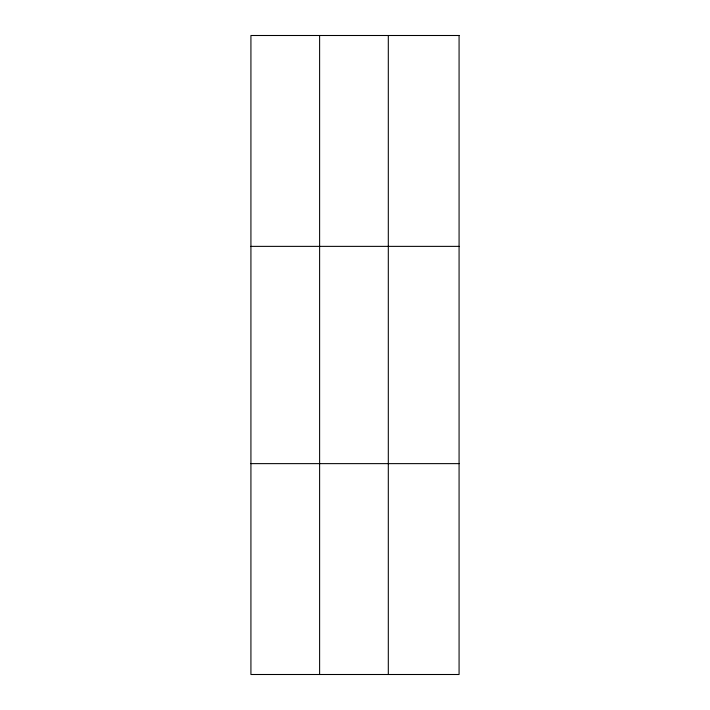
<?xml version="1.0" encoding="UTF-8"?>
<svg xmlns="http://www.w3.org/2000/svg" width="710" height="710" viewBox="0 0 710 710"><rect width="100%" height="100%" fill="white"/><g stroke="black" fill="none" stroke-linecap="round" stroke-linejoin="round"><path stroke-width="1.06" d="M319.615 674.5L319.615 35.5M388.308 674.5L388.308 35.5M250.923 246.37L459.077 246.37M250.923 463.63L459.077 463.63M459.077 35.5L459.077 674.5L250.923 674.5L250.923 35.5L459.077 35.5"/></g></svg>
